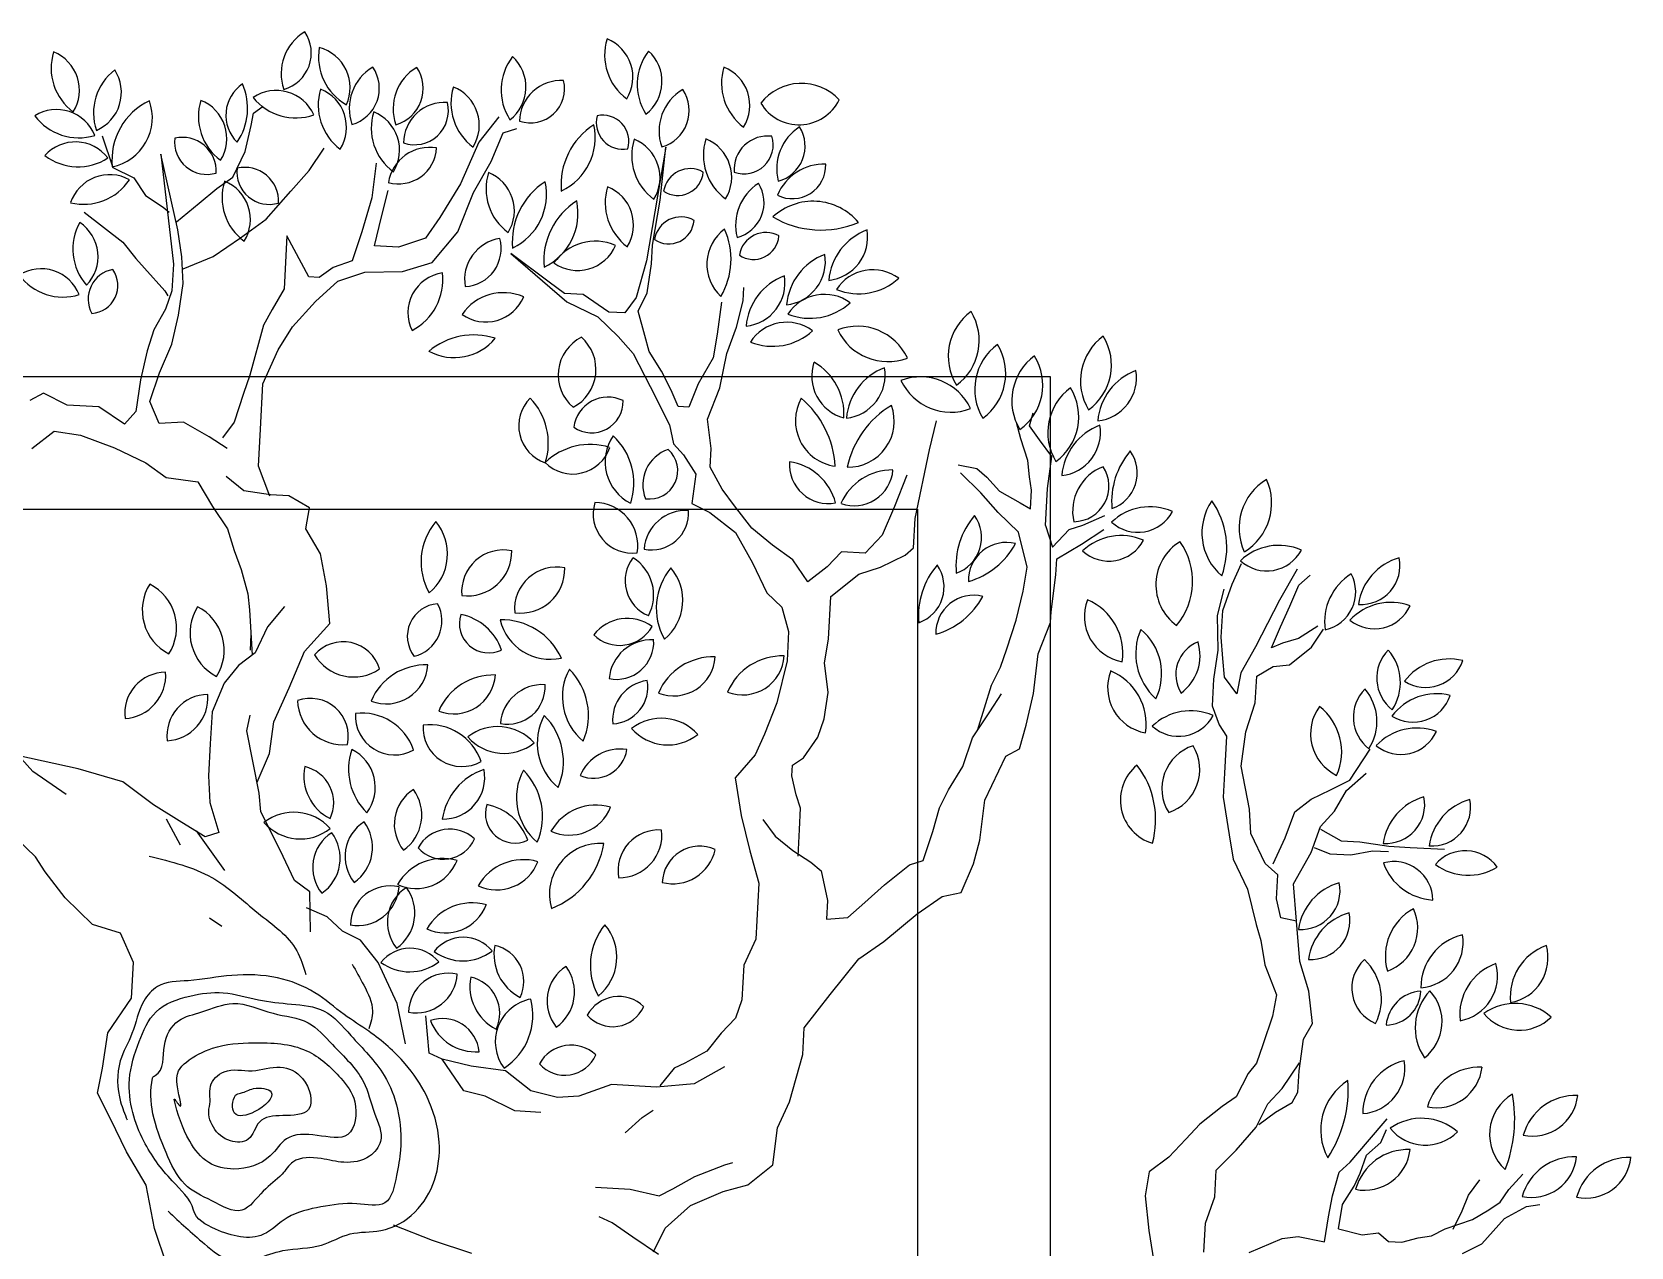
# Model space of a CAD drawing. Header units: millimetres. Extents: x 2919 to 27402, y 1359 to 40342.
# Drawn here: x 14295.8 to 14536.9, y 9926.1 to 10109.3 of the extents above; entities that cross this region are included whole.
import ezdxf

# ---------------------------------------------------------------- set-up
doc = ezdxf.new("R2010")
doc.units = ezdxf.units.MM
doc.layers.add('FF-FURN', color=51, linetype='Continuous')
doc.layers.add('FF-Plants', color=86, linetype='Continuous')

# ---------------------------------------------------------------- blocks, each defined once
blk = doc.blocks.new('YLD.Studio-0176')
at = {"layer": 'FF-Plants', "color": 36, "linetype": 'Continuous'}
for p, q in [((336505.8, -66506.2), (336542.3, -66464.4)), ((336630.3, -66495.5), (336665.4, -66460.5)), ((336638.1, -66561.7), (336652, -66473.8)), ((337101.7, -66468.2), (337128.9, -66499.4)), ((337168, -66516.2), (337183.6, -66481.1)), ((337183.6, -66481.1), (337171.9, -66461.7)), ((336599.2, -66546.1), (336630.3, -66495.5)), ((337128.9, -66499.4), (337125, -66538.3)), ((336448.3, -66553.2), (336484.8, -66521.9)), ((336484.8, -66521.9), (336505.8, -66506.2)), ((337168, -66562.9), (337168, -66516.2)), ((337451, -66525.8), (337410.4, -66584.5)), ((337125, -66538.3), (337109.5, -66588.9)), ((337563.9, -66546.1), (337518.8, -66564.2)), ((336411.7, -66595), (336448.3, -66553.2)), ((336622.5, -66627.9), (336638.1, -66561.7)), ((337144.6, -66601.8), (337168, -66562.9)), ((337518.8, -66564.2), (337505.2, -66595.7)), ((336401.3, -66636.8), (336411.7, -66595)), ((337109.5, -66588.9), (337090, -66635.7)), ((337410.4, -66584.5), (337387.8, -66604.8)), ((337505.2, -66595.7), (337480.4, -66613.8)), ((336129.5, -66636.8), (336166.1, -66615.9)), ((336166.1, -66615.9), (336202.7, -66621.1)), ((336202.7, -66621.1), (336254.9, -66626.3)), ((337164.1, -66617.4), (337144.6, -66601.8)), ((337210.8, -66621.3), (337164.1, -66617.4)), ((337253.7, -66629.1), (337210.8, -66621.3)), ((337374.3, -66618.3), (337342.6, -66649.9)), ((337387.8, -66604.8), (337374.3, -66618.3)), ((337480.4, -66613.8), (337464.6, -66640.9)), ((336082.5, -66662.9), (336129.5, -66636.8)), ((336254.9, -66626.3), (336307.2, -66657.7)), ((336359.4, -66657.7), (336401.3, -66636.8)), ((336591.4, -66674.6), (336622.5, -66627.9)), ((337090, -66635.7), (337070.5, -66666.8)), ((337148.5, -66652.4), (337179.7, -66636.9)), ((337179.7, -66636.9), (337222.5, -66648.5)), ((337284.9, -66636.9), (337253.7, -66629.1)), ((337316, -66652.4), (337284.9, -66636.9)), ((337541.9, -66633), (337382.2, -66660.2)), ((337432.9, -66664.1), (337541.9, -66633)), ((337464.6, -66640.9), (337457.8, -66649.9)), ((336035.4, -66694.2), (336082.5, -66662.9)), ((336307.2, -66657.7), (336359.4, -66657.7)), ((337070.5, -66666.8), (337066.6, -66713.5)), ((337152.4, -66687.5), (337148.5, -66652.4)), ((337222.5, -66648.5), (337265.4, -66664.1)), ((337265.4, -66664.1), (337308.2, -66671.9)), ((337343.3, -66660.2), (337316, -66652.4)), ((337342.6, -66649.9), (337335.8, -66654.4)), ((337382.2, -66660.2), (337343.3, -66660.2)), ((337393.9, -66671.9), (337432.9, -66664.1)), ((337444.2, -66661.2), (337473.6, -66692.8)), ((336568, -66717.4), (336591.4, -66674.6)), ((337132.9, -66726.4), (337152.4, -66687.5)), ((337308.2, -66671.9), (337355, -66675.8)), ((337355, -66675.8), (337393.9, -66671.9)), ((337376.5, -66674.7), (337396.8, -66717.6)), ((335920.5, -66730.8), (335972.7, -66709.9)), ((335972.7, -66709.9), (336035.4, -66694.2)), ((336534.4, -66717.1), (336571.6, -66694.8)), ((337066.6, -66713.5), (337031.5, -66736.9)), ((337473.6, -66692.8), (337496.2, -66717.6)), ((336548.5, -66752.5), (336568, -66717.4)), ((337031.5, -66736.9), (337000.4, -66760.2)), ((337117.4, -66753.7), (337132.9, -66726.4)), ((337396.8, -66717.6), (337426.2, -66756)), ((337496.2, -66717.6), (337514.2, -66740.2)), ((336501, -66783.9), (336556.8, -66739.4)), ((336556.3, -66771.9), (336548.5, -66752.5)), ((336599.2, -66756.3), (336556.3, -66771.9)), ((336638.1, -66752.5), (336599.2, -66756.3)), ((336684.9, -66752.5), (336638.1, -66752.5)), ((336731.6, -66752.5), (336684.9, -66752.5)), ((336774.5, -66768), (336731.6, -66752.5)), ((337000.4, -66760.2), (336969.2, -66771.9)), ((337057.1, -66781.3), (337076.6, -66754)), ((337156.3, -66761.4), (337132.9, -66745.9)), ((337199.2, -66773.1), (337156.3, -66761.4)), ((337426.2, -66756), (337455.5, -66792.1)), ((337514.2, -66740.2), (337552.7, -66756)), ((337552.7, -66756), (337591, -66762.8)), ((336419.2, -66783.9), (336430.4, -66765.4)), ((336801.7, -66787.5), (336774.5, -66768)), ((336941.9, -66783.6), (336906.9, -66795.3)), ((336969.2, -66771.9), (336941.9, -66783.6)), ((337053.2, -66820.2), (337057.1, -66781.3)), ((337226.4, -66780.9), (337199.2, -66773.1)), ((337300.4, -66796.5), (337226.4, -66780.9)), ((337591, -66762.8), (337609.1, -66765)), ((337609.1, -66765), (337620.4, -66778.6)), ((336616.9, -66828), (336706.6, -66804.6)), ((336706.6, -66804.6), (336729.9, -66808.5)), ((336821.2, -66810.9), (336801.7, -66787.5)), ((336883.5, -66799.2), (336817.6, -66806.5)), ((336848.5, -66803.1), (336825.1, -66803.1)), ((336906.9, -66795.3), (336883.5, -66799.2)), ((337051.1, -66819.8), (337094, -66800.4)), ((337094, -66800.4), (337148.5, -66800.4)), ((337148.5, -66800.4), (337214.7, -66800.4)), ((337214.7, -66800.4), (337265.4, -66819.8)), ((337323.8, -66808.2), (337300.4, -66796.5)), ((337355, -66823.7), (337323.8, -66808.2)), ((337455.5, -66792.1), (337498.5, -66826)), ((336535.2, -66863), (336589.7, -66831.9)), ((336589.7, -66831.9), (336616.9, -66828)), ((336632.5, -66824.1), (336675.4, -66839.7)), ((336860.2, -66826.4), (336821.2, -66810.9)), ((336891.3, -66849.8), (336860.2, -66826.4)), ((337053.2, -66847.4), (337053.2, -66820.2)), ((337265.4, -66819.8), (337300.4, -66839.3)), ((337432.9, -66823.7), (337355, -66823.7)), ((337374.5, -66858.8), (337432.9, -66823.7)), ((337498.5, -66826), (337530.1, -66850.8)), ((336675.4, -66839.7), (336722.1, -66843.6)), ((336722.1, -66843.6), (336772.8, -66863)), ((337037.6, -66878.6), (337053.2, -66847.4)), ((337300.4, -66839.3), (337339.4, -66870.4)), ((337530.1, -66850.8), (337563.9, -66871.1)), ((336492.3, -66886.4), (336535.2, -66863)), ((336772.8, -66863), (336827.3, -66882.5)), ((336971.4, -66898.1), (337006.5, -66874.7)), ((337006.5, -66874.7), (337037.6, -66878.6)), ((337339.4, -66870.4), (337370.5, -66901.6)), ((337374.5, -66874.3), (337374.5, -66858.8)), ((337390, -66893.8), (337374.5, -66874.3)), ((336476.7, -66909.7), (336492.3, -66886.4)), ((336827.3, -66882.5), (336870.1, -66917.5)), ((336924.7, -66909.7), (336971.4, -66898.1)), ((337370.5, -66901.6), (337386.1, -66940.5)), ((337401.7, -66921.1), (337390, -66893.8)), ((336418.3, -66913.6), (336476.7, -66909.7)), ((336441.7, -66937), (336453.4, -66905.9)), ((336870.1, -66917.5), (336924.7, -66909.7)), ((337444.6, -66932.7), (337401.7, -66921.1)), ((336422.2, -66960.4), (336441.7, -66937)), ((337386.1, -66940.5), (337390, -66995)), ((337495.2, -66944.4), (337444.6, -66932.7)), ((337545.8, -66948.3), (337495.2, -66944.4)), ((336410.5, -66987.6), (336422.2, -66960.4)), ((337425.1, -66952.2), (337467.9, -66960)), ((337425.1, -66987.2), (337425.1, -66952.2)), ((337467.9, -66960), (337506.9, -66967.8)), ((336379.3, -67014.9), (336410.5, -66987.6)), ((337390, -66995), (337405.6, -67037.9)), ((337440.7, -67026.2), (337425.1, -66987.2)), ((336320.9, -67046), (336379.3, -67014.9)), ((337405.6, -67037.9), (337452.4, -67072.9)), ((337471.8, -67045.6), (337440.7, -67026.2)), ((335997.4, -67057.9), (335977.9, -67116.3)), ((336262.5, -67061.6), (336320.9, -67046)), ((337522.5, -67072.9), (337471.8, -67045.6)), ((336250.8, -67096.6), (336305.3, -67088.8)), ((337452.4, -67072.9), (337510.8, -67092.4)), ((337584.8, -67096.3), (337522.5, -67072.9)), ((336243, -67116.1), (336250.8, -67096.6)), ((337510.8, -67092.4), (337557.5, -67115.7)), ((337623.7, -67123.5), (337584.8, -67096.3)), ((335977.9, -67116.3), (335962.3, -67174.7)), ((336198.7, -67150.2), (336243, -67116.1)), ((336235.2, -67158.9), (336243, -67116.1)), ((337557.5, -67115.7), (337600.4, -67131.3)), ((337600.4, -67131.3), (337608.1, -67150.8)), ((336192.3, -67181.9), (336198.7, -67150.2)), ((336231.3, -67209.5), (336235.2, -67158.9)), ((337425.1, -67151.7), (337358.9, -67237.3)), ((337386.1, -67210.1), (337425.1, -67151.7)), ((336173.3, -67226.3), (336192.3, -67181.9)), ((336173.3, -67264.3), (336173.3, -67226.3)), ((336204.1, -67248.4), (336231.3, -67209.5)), ((337370.6, -67233.4), (337386.1, -67210.1)), ((336196.3, -67287.4), (336204.1, -67248.4)), ((337358.9, -67237.3), (337339.4, -67284.1)), ((337370.6, -67260.7), (337370.6, -67233.4)), ((337347.2, -67299.6), (337370.6, -67260.7)), ((336200.2, -67318.5), (336196.3, -67287.4)), ((337339.4, -67284.1), (337312.1, -67315.2)), ((336219.6, -67365.3), (336200.2, -67318.5)), ((337312.1, -67315.2), (337288.7, -67338.6)), ((337347.2, -67323), (337347.2, -67299.6)), ((337288.7, -67338.6), (337242, -67365.8)), ((337316, -67354.1), (337351.1, -67342.5)), ((337370.6, -67338.6), (337347.2, -67323)), ((337351.1, -67342.5), (337378.3, -67354.1)), ((337425.1, -67350.3), (337370.6, -67338.6)), ((336017.9, -67377.6), (336025.7, -67358.2)), ((336068.5, -67350.4), (336068.5, -67401)), ((336219.6, -67431.4), (336219.6, -67365.3)), ((337242, -67365.8), (337187.5, -67397)), ((337265.4, -67381.4), (337292.7, -67361.9)), ((337292.7, -67361.9), (337316, -67354.1)), ((337378.3, -67354.1), (337421.2, -67358)), ((337421.2, -67358), (337448.5, -67358)), ((337592.6, -67369.7), (337425.1, -67350.3)), ((337448.5, -67358), (337514.7, -67365.8)), ((337514.7, -67365.8), (337592.6, -67369.7)), ((335998.4, -67408.8), (336017.9, -67377.6)), ((336150.3, -67389.3), (336173.7, -67412.7)), ((337238.1, -67397), (337265.4, -67381.4)), ((335975.1, -67447.7), (335998.4, -67408.8)), ((336068.5, -67401), (336060.7, -67443.8)), ((336173.7, -67412.7), (336185.4, -67428.2)), ((337160.2, -67404.7), (337144.6, -67420.3)), ((337187.5, -67397), (337160.2, -67404.7)), ((337214.8, -67408.6), (337238.1, -67397)), ((337214.8, -67424.2), (337214.8, -67408.6)), ((336227.4, -67485.9), (336219.6, -67431.4)), ((336248.7, -67455.4), (336221.5, -67435.9)), ((337074.5, -67435.9), (337062.8, -67463.1)), ((337117.4, -67439.8), (337074.5, -67435.9)), ((337144.6, -67420.3), (337117.4, -67439.8)), ((337249.8, -67435.9), (337214.8, -67424.2)), ((337288.7, -67455.4), (337249.8, -67435.9)), ((335978.9, -67439.9), (336014, -67455.5)), ((336014, -67455.5), (336049.1, -67490.5)), ((336060.7, -67443.8), (336072.4, -67463.3)), ((336256.5, -67470.9), (336248.7, -67455.4)), ((337062.8, -67463.1), (337035.6, -67502.1)), ((337097.7, -67479.2), (337128.9, -67459.8)), ((337128.9, -67459.8), (337156.1, -67459.8)), ((337156.1, -67459.8), (337199, -67452)), ((337199, -67452), (337245.7, -67467.5)), ((337323.8, -67459.3), (337288.7, -67455.4)), ((337370.6, -67463.1), (337323.8, -67459.3)), ((336072.4, -67463.3), (336091.9, -67494.4)), ((336254.7, -67528.8), (336227.4, -67485.9)), ((336276, -67502.1), (336256.5, -67470.9)), ((337074.3, -67498.7), (337097.7, -67479.2)), ((337245.7, -67467.5), (337296.4, -67475.3)), ((337296.4, -67475.3), (337335.3, -67487)), ((336049.1, -67490.5), (336072.4, -67537.2)), ((336091.9, -67494.4), (336111.4, -67537.2)), ((336303.3, -67521.5), (336276, -67502.1)), ((337035.6, -67502.1), (336992.7, -67529.3)), ((337043.2, -67525.9), (337074.3, -67498.7)), ((337335.3, -67487), (337374.3, -67494.8)), ((337374.3, -67494.8), (337393.8, -67494.8)), ((336326.6, -67541), (336303.3, -67521.5)), ((336622.7, -67533.2), (336572, -67548.8)), ((336677.2, -67521.5), (336622.7, -67533.2)), ((336712.3, -67548.8), (336677.2, -67521.5)), ((336992.7, -67529.3), (336949.9, -67552.7)), ((337019.8, -67557.1), (337043.2, -67525.9)), ((336072.4, -67537.2), (336084.1, -67572.3)), ((336111.4, -67537.2), (336115.3, -67548.9)), ((336353.9, -67548.8), (336326.6, -67541)), ((336404.5, -67548.8), (336353.9, -67548.8)), ((336443.5, -67564.4), (336404.5, -67548.8)), ((336572, -67548.8), (336525.3, -67564.4)), ((336743.4, -67560.5), (336712.3, -67548.8)), ((336949.9, -67552.7), (336930.4, -67576)), ((336084.1, -67572.3), (336115.3, -67607.3)), ((336470.8, -67564.4), (336443.5, -67564.4)), ((336525.3, -67564.4), (336470.8, -67564.4)), ((336618.6, -67564.9), (336595.2, -67584.3)), ((336790.2, -67576), (336743.4, -67560.5)), ((336852.5, -67587.7), (336790.2, -67576)), ((336930.4, -67576), (336895.3, -67587.7)), ((337000.3, -67588.2), (337019.8, -67557.1)), ((336595.2, -67584.3), (336575.7, -67611.6)), ((336895.3, -67587.7), (336852.5, -67587.7)), ((336969.2, -67611.6), (337000.3, -67588.2)), ((336115.3, -67607.3), (336169.8, -67611.2)), ((336169.8, -67611.2), (336208.8, -67626.8)), ((336208.8, -67626.8), (336278.9, -67642.3)), ((336575.7, -67611.6), (336560.2, -67638.8)), ((336568, -67619.4), (336606.9, -67619.4)), ((336606.9, -67619.4), (336638.1, -67619.4)), ((336638.1, -67619.4), (336657.6, -67611.6)), ((336657.6, -67611.6), (336684.8, -67603.8)), ((336684.8, -67603.8), (336700.4, -67603.8)), ((336700.4, -67603.8), (336712.1, -67619.4)), ((336712.1, -67619.4), (336743.3, -67638.8)), ((336992.6, -67638.8), (336969.2, -67611.6)), ((336278.9, -67642.3), (336317.8, -67642.3)), ((336317.8, -67642.3), (336368.5, -67677.4)), ((336560.2, -67638.8), (336548.5, -67654.4)), ((336743.3, -67638.8), (336770.5, -67646.6)), ((336770.5, -67646.6), (336809.5, -67650.5)), ((336809.5, -67650.5), (336852.3, -67642.7)), ((336852.3, -67642.7), (336887.4, -67646.6)), ((336887.4, -67646.6), (336949.7, -67646.6)), ((336949.7, -67646.6), (336984.7, -67685.6)), ((337015.9, -67658.3), (336992.6, -67638.8)), ((336505.6, -67666.1), (336478.4, -67666.1)), ((336478.4, -67666.1), (336482.3, -67697.2)), ((336548.5, -67654.4), (336505.6, -67666.1)), ((337015.9, -67693.3), (337015.9, -67658.3)), ((336368.5, -67677.4), (336423, -67716.3)), ((336984.7, -67685.6), (336996.4, -67716.7)), ((337043.2, -67716.7), (337015.9, -67693.3)), ((336423, -67716.3), (336450.3, -67751.4)), ((336482.3, -67697.2), (336505.6, -67720.6)), ((336996.4, -67716.7), (337015.9, -67751.7)), ((337086, -67732.3), (337043.2, -67716.7)), ((336505.6, -67720.6), (336532.9, -67747.8)), ((337132.8, -67747.8), (337086, -67732.3)), ((336450.3, -67751.4), (336493.1, -67798.1)), ((336532.9, -67747.8), (336564.1, -67782.9)), ((337015.9, -67751.7), (337027.6, -67763.4)), ((337027.6, -67763.4), (337070.5, -67763.4)), ((337070.5, -67763.4), (337171.7, -67779)), ((336564.1, -67782.9), (336571.9, -67802.4)), ((337171.7, -67779), (337214.6, -67786.8)), ((336493.1, -67798.1), (336520.4, -67833.1)), ((336571.9, -67802.4), (336614.7, -67814)), ((336520.4, -67833.1), (336528.2, -67860.4)), ((336614.7, -67814), (336649.8, -67821.8)), ((336649.8, -67821.8), (336677, -67833.5)), ((336677, -67833.5), (336712.1, -67853)), ((337113.3, -67856.9), (337140.6, -67825.7)), ((337152.3, -67821.8), (337148.4, -67849.1)), ((336528.2, -67860.4), (336571, -67875.9)), ((336712.1, -67853), (336754.9, -67864.6)), ((337086, -67884.1), (337113.3, -67856.9)), ((337148.4, -67849.1), (337136.7, -67864.6)), ((336571, -67875.9), (336606.1, -67883.7)), ((336606.1, -67883.7), (336664.5, -67887.6)), ((336754.9, -67864.6), (336793.9, -67888)), ((336765.6, -67871.1), (336832.9, -67888)), ((337136.7, -67864.6), (337117.2, -67884.1)), ((336664.5, -67887.6), (336730.7, -67914.9)), ((336793.9, -67888), (336821.2, -67903.6)), ((336832.9, -67888), (336860.1, -67899.7)), ((336860.1, -67899.7), (336887.4, -67907.5)), ((337058.8, -67915.3), (337086, -67884.1)), ((337117.2, -67884.1), (337101.6, -67915.3)), ((337195.1, -67911.4), (337218.5, -67903.6)), ((336730.7, -67914.9), (336742.4, -67934.3)), ((336887.4, -67907.5), (336930.2, -67919.1)), ((336930.2, -67919.1), (336973.1, -67926.9)), ((336973.1, -67926.9), (337008.1, -67930.8)), ((337008.1, -67930.8), (337058.8, -67915.3)), ((337101.6, -67915.3), (337093.8, -67930.8)), ((337121.1, -67930.8), (337140.6, -67926.9)), ((337140.6, -67926.9), (337163.9, -67923)), ((337163.9, -67923), (337195.1, -67911.4)), ((337195.1, -67938.6), (337214.6, -67923)), ((337214.6, -67923), (337234, -67926.9)), ((336742.4, -67934.3), (336777.5, -67942.1)), ((336777.5, -67942.1), (336824.2, -67949.9)), ((336824.2, -67949.9), (336882.6, -67953.8)), ((336882.6, -67953.8), (336929.4, -67969.4)), ((337093.8, -67930.8), (337121.1, -67930.8)), ((337171.7, -67958.1), (337195.1, -67938.6)), ((336929.4, -67969.4), (336945, -67969.4)), ((336945, -67969.4), (336999.5, -67973.3)), ((336999.5, -67973.3), (337022.9, -67973.3)), ((337022.9, -67973.3), (337046.2, -68008.3)), ((337070.5, -67954.2), (337039.3, -67965.9)), ((337039.3, -67965.9), (337066.5, -67989.2)), ((337070.5, -67954.2), (337125, -67954.2)), ((337125, -67954.2), (337171.7, -67958.1)), ((337066.5, -67989.2), (337074.3, -68008.7)), ((337046.2, -68008.3), (337069.6, -68039.5)), ((337074.3, -68008.7), (337089.9, -68039.8)), ((336049.3, -68161.3), (335994.8, -68173)), ((336099.9, -68153.5), (336049.3, -68161.3)), ((336135, -68157.4), (336099.9, -68153.5)), ((336158.4, -68184.7), (336135, -68157.4)), ((336185.6, -68208), (336158.4, -68184.7)), ((336209, -68227.5), (336185.6, -68208)), ((336236.3, -68258.6), (336209, -68227.5)), ((336793.3, -68223.6), (336777.7, -68235.3)), ((336820.6, -68211.9), (336793.3, -68223.6)), ((336859.5, -68211.9), (336820.6, -68211.9)), ((336840, -68247), (336863.4, -68227.5)), ((336902.4, -68215.8), (336859.5, -68211.9)), ((336863.4, -68227.5), (336890.7, -68223.6)), ((336890.7, -68223.6), (336921.8, -68219.7)), ((336953, -68211.9), (336902.4, -68215.8)), ((336921.8, -68219.7), (336960.8, -68219.7)), ((336991.9, -68219.7), (336953, -68211.9)), ((336960.8, -68219.7), (336999.7, -68231.4)), ((336999.7, -68231.4), (337030.9, -68243.1)), ((336022.1, -68243.4), (336064.9, -68243.4)), ((336064.9, -68243.4), (336103.9, -68255.1)), ((336103.9, -68255.1), (336142.9, -68255.1)), ((336142.9, -68255.1), (336174, -68282.4)), ((336598.5, -68254.8), (336555.7, -68278.1)), ((336633.6, -68247), (336598.5, -68254.8)), ((336688.1, -68235.3), (336633.6, -68247)), ((336723.2, -68235.3), (336688.1, -68235.3)), ((336777.7, -68235.3), (336723.2, -68235.3)), ((336871.2, -68250.9), (336840, -68247)), ((336910.1, -68270.3), (336871.2, -68250.9)), ((336251.9, -68278.1), (336236.3, -68258.6)), ((336286.9, -68293.7), (336251.9, -68278.1)), ((336555.7, -68278.1), (336505.1, -68293.7)), ((336594.7, -68301.8), (336637.5, -68278.5)), ((336637.5, -68278.5), (336672.6, -68274.6)), ((336672.6, -68274.6), (336734.9, -68259)), ((336734.9, -68259), (336785.6, -68262.9)), ((336785.6, -68262.9), (336828.4, -68274.6)), ((336828.4, -68274.6), (336867.4, -68274.6)), ((336867.4, -68274.6), (336883, -68297.9)), ((336945.2, -68285.9), (336910.1, -68270.3)), ((336174, -68282.4), (336209.1, -68309.6)), ((336302.5, -68305.4), (336286.9, -68293.7)), ((336481.7, -68301.5), (336446.6, -68309.3)), ((336505.1, -68293.7), (336481.7, -68301.5)), ((336579.1, -68321.3), (336594.7, -68301.8)), ((336883, -68297.9), (336886.8, -68321.3)), ((336910.1, -68293.7), (336941.3, -68305.4)), ((336917.9, -68309.3), (336910.1, -68293.7)), ((336980.3, -68301.5), (336945.2, -68285.9)), ((337027, -68324.8), (336980.3, -68301.5)), ((336025.3, -68309.8), (336048.7, -68356.5)), ((336209.1, -68309.6), (336244.1, -68325.2)), ((336213, -68313.5), (336232.5, -68336.9)), ((336244.1, -68325.2), (336267.5, -68344.7)), ((336329.8, -68313.2), (336302.5, -68305.4)), ((336372.6, -68324.8), (336329.8, -68313.2)), ((336403.8, -68328.7), (336372.6, -68324.8)), ((336446.6, -68309.3), (336403.8, -68328.7)), ((336516.8, -68329.1), (336544.1, -68321.3)), ((336544.1, -68321.3), (336579.1, -68321.3)), ((336594.7, -68313.5), (336633.7, -68329.1)), ((336886.8, -68321.3), (336914.1, -68352.4)), ((336925.7, -68332.6), (336917.9, -68309.3)), ((336941.3, -68305.4), (336972.5, -68317)), ((336972.5, -68317), (337003.6, -68328.7)), ((336232.5, -68336.9), (336248, -68360.2)), ((336267.5, -68344.7), (336306.5, -68368)), ((336512.9, -68352.4), (336516.8, -68329.1)), ((336512.9, -68352.4), (336567.4, -68344.7)), ((336567.4, -68344.7), (336614.2, -68368)), ((336633.7, -68329.1), (336672.6, -68340.8)), ((336672.6, -68340.8), (336692.1, -68364.1)), ((336945.2, -68359.9), (336925.7, -68332.6)), ((337003.6, -68328.7), (337019.2, -68344.3)), ((336048.7, -68356.5), (336052.6, -68379.9)), ((336248, -68360.2), (336263.6, -68368)), ((336263.6, -68368), (336294.8, -68368)), ((336294.8, -68368), (336341.5, -68371.9)), ((336341.5, -68371.9), (336364.9, -68383.6)), ((336411.6, -68375.8), (336454.5, -68360.2)), ((336454.5, -68360.2), (336512.9, -68352.4)), ((336614.2, -68368), (336653.1, -68379.7)), ((336622, -68371.9), (336614.2, -68395.3)), ((336692.1, -68364.1), (336707.7, -68391.4)), ((336914.1, -68352.4), (336941.4, -68368)), ((336052.6, -68379.9), (336047, -68418.6)), ((336364.9, -68383.6), (336411.6, -68375.8)), ((336614.2, -68395.3), (336614.2, -68426.4)), ((336649.2, -68379.7), (336633.7, -68410.8)), ((336653.1, -68379.7), (336676.5, -68399.1)), ((336707.7, -68391.4), (336723.3, -68418.6)), ((336047, -68418.6), (336083.7, -68422.7)), ((336633.7, -68410.8), (336633.7, -68438.1)), ((336676.5, -68399.1), (336707.7, -68414.7)), ((336707.7, -68414.7), (336734.9, -68442)), ((336723.3, -68418.6), (336770, -68445.9)), ((336067.4, -68438.2), (336060.4, -68473.3)), ((336067.4, -68438.2), (336103.2, -68442.2)), ((336083.7, -68422.7), (336114.9, -68426.6)), ((336103.2, -68442.2), (336130.5, -68457.7)), ((336114.9, -68426.6), (336150, -68434.4)), ((336150, -68434.4), (336165.5, -68449.9)), ((336614.2, -68426.4), (336622, -68457.5)), ((336633.7, -68438.1), (336629.8, -68480.9)), ((336130.5, -68457.7), (336150, -68465.5)), ((336150, -68465.5), (336177.2, -68473.3)), ((336165.5, -68449.9), (336196.7, -68473.3)), ((336622, -68457.5), (336622, -68480.9)), ((336060.4, -68473.3), (336064.3, -68496.7)), ((336177.2, -68473.3), (336196.7, -68492.8)), ((336196.7, -68473.3), (336231.7, -68500.5)), ((336629.8, -68480.9), (336629.8, -68512.1)), ((336064.3, -68496.7), (336052.6, -68512.2)), ((336052.6, -68512.2), (336052.6, -68531.7)), ((336196.7, -68492.8), (336216.2, -68500.5)), ((336629.8, -68512.1), (336629.8, -68562.7)), ((336052.6, -68531.7), (336060.4, -68555.1)), ((336060.4, -68555.1), (336064.3, -68574.5)), ((336064.3, -68574.5), (336075.9, -68594)), ((336075.9, -68594), (336083.7, -68613.5)), ((336075.9, -68605.7), (336103.2, -68617.3)), ((336040.9, -68621.2), (336056.5, -68648.5)), ((336083.7, -68613.5), (336091.5, -68632.9)), ((336103.2, -68617.3), (336126.6, -68625.1)), ((336126.6, -68625.1), (336150, -68640.7)), ((336056.5, -68648.5), (336075.9, -68664.1)), ((336091.5, -68632.9), (336107.1, -68656.3)), ((336075.9, -68664.1), (336095.4, -68679.6)), ((336107.1, -68656.3), (336118.8, -68671.9)), ((336118.8, -68671.9), (336138.3, -68683.5)), ((336095.4, -68679.6), (336114.9, -68710.8)), ((336138.3, -68683.5), (336161.6, -68703)), ((336114.9, -68710.8), (336118.8, -68730.2))]:
    blk.add_line(p, q, dxfattribs=at)
at = {"layer": 'FF-Plants'}
blk.add_line((336243, -67116.1), (336243, -67116.1), dxfattribs=at)
at = {"layer": 'FF-Plants', "color": 76}
for centre, major_axis, start_param, end_param in [((337405.1, -66497.5), (0, 79.8), 0.691488, 1.926432), ((337304.8, -66470.6), (0, 60.3), 3.578847, 5.322259), ((337638.9, -66507.4), (0, 79.8), 0.691488, 1.926432), ((337538.5, -66480.5), (0, 60.3), 3.578847, 5.322259), ((337596.5, -66508.9), (0, 79.8), 0.9709, 2.205844), ((337492.7, -66510.7), (0, 60.3), 3.858259, 5.601672), ((337400.4, -66592), (0, 79.8), -0.458148, 0.776796), ((337383.9, -66489.4), (0, 60.3), 2.42921, 4.172623), ((337542.2, -66520.3), (0, 79.8), 1.380772, 2.615716), ((337447.7, -66563.3), (0, 60.3), 4.26813, 6.011542), ((337327, -66582.2), (0, 43.8), -1.340741, 0.554939), ((337344.4, -66540.1), (0, 40.8), 1.690208, 3.807175), ((337534.9, -66657.3), (0, 95.3), -1.079027, 0.160648), ((337590.5, -66544.7), (0, 73.2), 1.825225, 3.53958), ((336726, -66684.9), (0, 59.9), -1.512647, 0.181818), ((336777.7, -66619), (0, 63), 1.682404, 3.269953), ((336878.4, -66714.2), (0, 71.8), -0.505467, 1.147268), ((336848.2, -66623.4), (0, 70.7), 2.619268, 4.305718), ((337563.2, -66699.3), (0, 47.2), -0.064481, 1.918835), ((337518.7, -66665.9), (0, 49.5), 3.143847, 4.993692), ((336696.9, -66748.4), (0, 59.9), -1.512647, 0.181818), ((337604.4, -66764.6), (0, 79.8), -0.245776, 0.989168), ((337566.6, -66667.8), (0, 60.3), 2.641583, 4.384995), ((336849.3, -66785.7), (0, 71.8), -0.505467, 1.147269), ((336819.1, -66694.8), (0, 70.7), 2.619268, 4.305718), ((337488.1, -66805.6), (0, 79.8), -0.245776, 0.989169), ((337450.4, -66708.8), (0, 60.3), 2.641583, 4.384995), ((337524.4, -66792.7), (0, 47.2), -0.064482, 1.918834), ((337479.9, -66759.3), (0, 49.5), 3.143846, 4.993691), ((337685.3, -66822.8), (0, 79.8), 0.729179, 1.964124), ((337601.3, -67017.8), (0, 79.8), -0.245776, 0.989168), ((337563.6, -66921), (0, 60.3), 2.641583, 4.384995), ((337573, -66979.5), (0, 55.5), 1.350891, 3.14312), ((337512.4, -67028.2), (0, 61.1), 4.599348, 6.177847), ((337630.7, -67038.5), (0, 70.1), -0.984859, 0.39573), ((337625.6, -66999.7), (0, 49.7), 1.296255, 3.441413), ((337580.1, -67046.4), (0, 60.2), 4.697656, 6.323199), ((337655.8, -66955.7), (0, 55.2), 1.903995, 3.790061), ((337333.4, -67065.3), (0, 58.9), -1.372019, 0.512043), ((337376.9, -66970.5), (0, 84.4), 2.11224, 3.31097), ((337346.2, -67073.2), (0, 78), 1.131082, 2.508051), ((337200.5, -67110.1), (0, 102.7), 4.457587, 5.464729), ((337644, -67132.2), (0, 79.8), -0.245775, 0.989169), ((337606.3, -67035.4), (0, 60.3), 2.641583, 4.384996), ((337383.2, -67117.5), (0, 60.3), 1.014523, 2.791307), ((337293.6, -67148.4), (0, 73.6), 4.355089, 5.733925), ((337386.4, -67147.5), (0, 61.1), -1.356678, 0.221821), ((337428.2, -67082), (0, 55.5), 1.678049, 3.470278), ((337521.9, -67190.2), (0, 79.8), -0.245776, 0.989169), ((336765, -67178.3), (0, 70.6), 0.774869, 2.295147), ((336662.1, -67174.6), (0, 71.1), 3.922969, 5.430232), ((337484.2, -67093.4), (0, 60.3), 2.641583, 4.384995), ((337667.2, -67204.3), (0, 79.8), -0.604999, 0.629945), ((337447.8, -67256.9), (0, 104), -0.94959, 0.143015), ((337509.5, -67112.2), (0, 87.2), 2.070748, 3.405863), ((337666.8, -67167.5), (0, 49.7), 1.296254, 3.441413), ((337621.3, -67214.2), (0, 60.2), 4.697655, 6.323197), ((337665.9, -67100.5), (0, 60.3), 2.282359, 4.025772), ((337422.4, -67304.4), (0, 104), -0.94959, 0.143015), ((337465.7, -67247.5), (0, 60.3), 1.014522, 2.791306), ((337376.1, -67278.4), (0, 73.6), 4.355089, 5.733925), ((336714.7, -67311.7), (0, 49.5), 1.225244, 3.043294), ((336647, -67354.5), (0, 63.2), 4.609937, 5.941786), ((337582.1, -67400.2), (0, 79.8), -0.245776, 0.989168), ((337544.4, -67303.4), (0, 60.3), 2.641583, 4.384995), ((337686.2, -67402.5), (0, 79.8), -0.604999, 0.629945), ((336755, -67396), (0, 58.3), -1.384898, 0.149934), ((336800, -67332.7), (0, 54), 1.67695, 3.371269), ((336866, -67337.2), (0, 54.5), 1.426095, 3.256252), ((336810.2, -67391.4), (0, 62), 4.711865, 6.253665), ((336959.1, -67399.8), (0, 55), -0.606185, 1.235296), ((337684.9, -67298.6), (0, 60.3), 2.282361, 4.025773), ((336790.5, -67416.6), (0, 70.6), 0.774869, 2.295146), ((336687.5, -67412.9), (0, 71.1), 3.922969, 5.430232), ((336934.2, -67323.5), (0, 64.3), 2.705606, 4.206693), ((337118.8, -67371.7), (0, 41.3), 1.485625, 4.04606), ((337100.9, -67417.1), (0, 54.2), -1.195129, 0.443633), ((337488.7, -67379.5), (0, 37.2), 1.031788, 3.117863), ((337452.6, -67399.5), (0, 39.3), 4.257765, 6.175069), ((337619.6, -67428.4), (0, 70.1), -0.98486, 0.395729), ((337644.7, -67345.7), (0, 55.2), 1.903995, 3.79006), ((336923.7, -67484.7), (0, 92.2), -0.640746, 0.566695), ((337057.8, -67377.9), (0, 54.5), 1.426095, 3.256252), ((337002, -67432), (0, 62), 4.711865, 6.253665), ((337560.1, -67389), (0, 37.2), 1.031787, 3.117863), ((337523.9, -67409), (0, 39.3), 4.257765, 6.175069), ((336852.8, -67421.6), (0, 60.9), 1.254307, 3.13219), ((336765.4, -67484.3), (0, 86.9), -1.549477, -0.347211), ((336928.4, -67357.3), (0, 73.5), 2.311988, 3.897148), ((336581.1, -67435.4), (0, 63.5), 1.380993, 2.979256), ((336520, -67478.1), (0, 54.7), 4.338218, 6.305217), ((337428.3, -67502.6), (0, 63.8), -0.879688, 0.879688), ((337588.5, -67504.8), (0, 79.8), -0.245776, 0.989168), ((337550.7, -67408), (0, 60.3), 2.641583, 4.384995), ((337694.8, -67525.4), (0, 79.8), -0.245776, 0.989169), ((337428.3, -67368), (0, 106), 2.65907, 3.624115), ((337657, -67428.6), (0, 60.3), 2.641583, 4.384995), ((337472.8, -67504.7), (0, 37.2), 1.031786, 3.117861), ((337436.7, -67524.7), (0, 39.3), 4.257767, 6.17507), ((337488.1, -67550.4), (0, 72.8), -0.946648, 0.303695), ((337516.7, -67464.6), (0, 52.9), 1.883628, 3.756605), ((337602.4, -67483.6), (0, 42.7), 1.281636, 3.49019), ((337568, -67520.1), (0, 49.1), 4.638762, 6.416251), ((336859.8, -67522.3), (0, 60.9), 1.254306, 3.132189), ((336772.3, -67585), (0, 86.9), -1.549478, -0.347213), ((337400.4, -67490.9), (0, 63.6), 1.733195, 3.361019), ((337334.8, -67587.9), (0, 86.8), -1.156006, -0.032964), ((337573.8, -67605.9), (0, 72.8), -0.946648, 0.303695), ((337602.3, -67520.1), (0, 52.9), 1.883628, 3.756605), ((337142.2, -67632.5), (0, 57.1), -0.017878, 1.807316), ((337141.2, -67670), (0, 57.1), 1.284889, 3.110084), ((337309.3, -67802.8), (0, 81), 0.495668, 1.985936), ((337196.9, -67764.3), (0, 80.8), 3.635326, 5.129462), ((336935, -67890), (0, 114.2), -0.65075, 0.144844), ((336969.8, -67755.5), (0, 55.6), 1.967541, 3.809739), ((337314.2, -67879.5), (0, 81), -0.88678, 0.603487), ((336907.5, -67858.1), (0, 55.6), 4.523341, 6.36554), ((337010.8, -67765.2), (0, 114.2), 1.905051, 2.700644), ((337330.9, -67761.9), (0, 80.8), 2.252879, 3.747015), ((337010.3, -67940.7), (0, 114.2), -0.65075, 0.144844), ((337045, -67806.2), (0, 55.6), 1.967541, 3.809739), ((337268.2, -67920.8), (0, 81), -0.88678, 0.603488), ((336987.2, -67901.5), (0, 55.6), 4.523341, 6.36554), ((337090.5, -67808.6), (0, 114.2), 1.905051, 2.700644), ((337285, -67803.2), (0, 80.8), 2.252879, 3.747015), ((337254.5, -67975.8), (0, 81), -0.88678, 0.603488), ((337271.2, -67858.2), (0, 80.8), 2.252879, 3.747014), ((337210.8, -68030.9), (0, 81), -0.88678, 0.603487), ((337142, -68060.6), (0, 86.8), -1.156006, -0.032964), ((337207.6, -67963.5), (0, 63.6), 1.733196, 3.36102), ((337227.6, -67913.3), (0, 80.8), 2.252879, 3.747015), ((337097.4, -68062.4), (0, 69.9), -1.145409, 0.276209), ((337130.2, -67991.8), (0, 51.9), 1.635642, 3.778344), ((337288.9, -68074.5), (0, 81), -0.88678, 0.603487), ((336944.7, -68085.5), (0, 67.5), -0.310329, 1.444777), ((336885.9, -67993.2), (0, 84.2), 3.044262, 4.37337), ((337080.7, -68046.5), (0, 57.1), 0.885983, 2.711177), ((336980.2, -68069.8), (0, 81.9), 4.355747, 5.524599), ((337290.3, -68011.7), (0, 63.6), 1.733196, 3.361019), ((337224.7, -68108.8), (0, 86.8), -1.156006, -0.032965), ((337305.6, -67956.9), (0, 80.8), 2.252879, 3.747015), ((337117, -68162.8), (0, 114.2), -0.65075, 0.144844), ((336842.8, -68125.2), (0, 67.5), -0.310329, 1.444777), ((336784, -68032.9), (0, 84.2), 3.044262, 4.373371), ((337125, -68086.4), (0, 57.1), 0.885984, 2.711178), ((337024.5, -68109.7), (0, 81.9), 4.355747, 5.524599), ((337151.8, -68028.3), (0, 55.6), 1.967541, 3.809739), ((336679.3, -68151.2), (0, 65.9), -0.83135, 1.333924), ((336895.5, -68184.5), (0, 88.5), -0.35822, 0.896099), ((336643, -68009.7), (0, 129), 2.924945, 3.860815), ((336858.8, -68051.5), (0, 84.2), 2.745977, 4.075086), ((336830.4, -68162.1), (0, 57.1), 0.885983, 2.711177), ((336729.9, -68185.4), (0, 81.9), 4.355747, 5.524599), ((336997, -68193.7), (0, 73.8), -0.965599, 0.993496), ((336699.2, -68211), (0, 66), -1.202631, 0.611003), ((336723.1, -68132.4), (0, 66.5), 1.949483, 3.742075), ((336866.2, -68207.3), (0, 51.1), -1.144733, 0.612314), ((336995.4, -68074), (0, 99.6), 2.492744, 3.818339), ((336889.3, -68122.4), (0, 67.9), 2.257246, 3.49352), ((337077.1, -68266), (0, 83.1), -0.541288, 0.917368), ((337045.9, -68101.9), (0, 118.8), 2.844902, 3.814363), ((337086.8, -68319.9), (0, 83.1), -0.97209, 0.486566), ((337079, -68277.7), (0, 57.1), 0.885983, 2.711177), ((336978.5, -68301), (0, 81.9), 4.355747, 5.524599), ((337116.8, -68198.9), (0, 83.7), 2.175691, 3.621969), ((336515.3, -68373.2), (0, 57.1), 1.565979, 3.391173), ((336451.8, -68454.5), (0, 81.9), -1.247441, -0.078589), ((336558.3, -68356.3), (0, 57.1), 1.565979, 3.391173), ((336494.8, -68437.6), (0, 81.9), -1.247443, -0.07859), ((336791.4, -68425.1), (0, 67.5), -0.579402, 1.175705), ((336759.2, -68320.5), (0, 84.2), 2.77519, 4.104298), ((336957.1, -68451), (0, 81.9), -0.965575, 0.203277), ((336995.5, -68355.2), (0, 57.1), 1.847848, 3.673042), ((336214.8, -68489.6), (0, 85.5), -0.953221, 0.551651), ((336261.6, -68259.8), (0, 181.7), 2.613177, 3.268438), ((336818.7, -68477.4), (0, 58.6), -0.720867, 0.964916), ((337003.1, -68439.6), (0, 57.1), 0.943419, 2.768613), ((336904.1, -68468.7), (0, 81.9), 4.413181, 5.582034), ((337037.5, -68417.8), (0, 57.1), 1.56598, 3.391174), ((336974, -68499.1), (0, 81.9), -1.247443, -0.07859), ((336422.9, -68494.1), (0, 55.9), -0.781069, 1.239132), ((336806.9, -68381), (0, 72.8), 2.618044, 3.90919), ((336192.1, -68469.8), (0, 66.6), 1.422252, 3.08733), ((336109.4, -68537.3), (0, 79.1), -1.558342, -0.215264), ((336242.1, -68543.2), (0, 79.1), -1.28323, 0.059848), ((336303.4, -68455.8), (0, 66.6), 1.697363, 3.36244), ((336401.9, -68404), (0, 78.6), 2.724607, 4.01664), ((336821.8, -68488), (0, 57.1), 0.943418, 2.768612), ((336722.8, -68517), (0, 81.9), 4.413183, 5.582035), ((336877.4, -68508.4), (0, 58.6), -0.720867, 0.964916), ((336865.6, -68412), (0, 72.8), 2.618044, 3.90919), ((336690.5, -68473), (0, 57.1), 1.565979, 3.391173), ((336626.9, -68554.3), (0, 81.9), -1.247441, -0.078589), ((336869.8, -68503.3), (0, 57.1), 1.054054, 2.879248), ((336774.5, -68543.1), (0, 81.9), 4.523818, 5.69267), ((336921.5, -68518.8), (0, 57.1), 1.054054, 2.879248), ((336826.3, -68558.6), (0, 81.9), 4.523818, 5.69267), ((336262.9, -68554.8), (0, 66.6), 0.738846, 2.403923), ((336156.2, -68554.9), (0, 79.1), 4.041438, 5.384517), ((336318.3, -68568.2), (0, 66.6), 1.422253, 3.087331), ((336235.6, -68635.6), (0, 79.1), -1.55834, -0.215262), ((336690.5, -68540.3), (0, 57.1), 1.565979, 3.391173), ((336626.9, -68621.6), (0, 81.9), -1.247442, -0.078589), ((336220.8, -68719.7), (0, 68.7), -0.980096, 0.8969), ((336230.8, -68477.9), (0, 208.9), 2.831668, 3.368323), ((336284.5, -68710.2), (0, 66.6), 1.422252, 3.08733), ((336201.8, -68777.6), (0, 79.1), -1.558341, -0.215263), ((336194.9, -68713.5), (0, 66.6), 1.422252, 3.08733), ((336112.2, -68781), (0, 79.1), -1.55834, -0.215262), ((336198.3, -68792.9), (0, 66.6), 1.422252, 3.08733), ((336115.6, -68860.4), (0, 79.1), -1.55834, -0.215262)]:
    blk.add_ellipse(centre, major_axis=major_axis, ratio=1, start_param=start_param, end_param=end_param, dxfattribs=at)
at = {"layer": 'FF-Plants', "color": 98}
for centre, major_axis, start_param, end_param in [((337663.1, -66545.7), (0, 79.8), -0.245776, 0.989169), ((337625.4, -66448.9), (0, 60.3), 2.641583, 4.384996), ((337600.9, -66611.2), (0, 79.8), -0.857706, 0.377239), ((337625.6, -66510.3), (0, 60.3), 2.029653, 3.773065), ((337607, -66780.2), (0, 55.4), -0.91711, 0.845866), ((337610.9, -66669.3), (0, 86.9), 2.591627, 3.620314), ((337584, -66799.7), (0, 60.3), 3.616538, 5.359951), ((337673.4, -66872.2), (0, 70.1), -0.984859, 0.39573), ((337698.5, -66789.5), (0, 55.2), 1.903995, 3.790061), ((336520.8, -66883.9), (0, 71.1), 3.922969, 5.430232), ((337630.3, -66938.5), (0, 79.8), -0.245776, 0.989168), ((337700.6, -66935.1), (0, 79.8), -0.119956, 1.114988), ((336760.6, -66942.7), (0, 66.6), 0.085203, 1.720978), ((336704, -66898.1), (0, 55.4), 2.974616, 5.114748), ((337592.6, -66841.7), (0, 60.3), 2.641583, 4.384995), ((337651.1, -66843.8), (0, 60.3), 2.767403, 4.510816), ((336649.7, -66961.9), (0, 70.4), -0.136229, 1.153894), ((336605.9, -66883.4), (0, 54), 2.749855, 4.550995), ((336860.5, -66952.7), (0, 66.6), 0.592936, 2.228711), ((336789.3, -66941.2), (0, 55.4), 3.48235, 5.622482), ((337627.6, -66974.4), (0, 70.1), -0.98486, 0.39573), ((336516, -66971.6), (0, 59.9), -0.954264, 0.740201), ((337652.7, -66891.6), (0, 55.2), 1.903995, 3.790061), ((336534.5, -67017.9), (0, 59.9), -0.954264, 0.740201), ((336663.5, -67044.4), (0, 88.2), -0.27922, 0.855428), ((336631.1, -66935), (0, 61.9), 2.556925, 4.302468), ((336740.4, -67019), (0, 57), -0.01158, 2.142764), ((336661.7, -66975.5), (0, 80.4), 3.532837, 4.881535), ((336543.5, -66934.6), (0, 63), 2.240787, 3.828336), ((336818.1, -67002.8), (0, 60.9), 1.254307, 3.13219), ((336730.7, -67065.5), (0, 86.9), -1.549477, -0.347212), ((336450.9, -67001.7), (0, 63), 2.240787, 3.828336), ((336554.5, -67060.7), (0, 64.5), 1.194315, 2.825356), ((336460.3, -67104.9), (0, 76), 4.484932, 5.817926), ((336860.2, -67079.3), (0, 47.9), -1.440253, 0.710101), ((336972.3, -67137.6), (0, 92.2), -0.640745, 0.566695), ((336369, -67070.9), (0, 60.6), 1.447644, 3.132038), ((336310.9, -67121.8), (0, 58.4), 4.547021, 6.315847), ((336584.4, -67099.4), (0, 49.4), 0.774975, 2.785896), ((336594.4, -67004), (0, 63), 2.240787, 3.828336), ((336526.9, -67111.7), (0, 52.8), 4.011732, 5.832325), ((336880.1, -67027.4), (0, 53.4), 1.866785, 3.686247), ((336977, -67010.2), (0, 73.5), 2.311988, 3.897148), ((336492, -67107), (0, 64.5), 1.194317, 2.825357), ((336397.8, -67151.2), (0, 76), 4.484932, 5.817926), ((336808.9, -67102.2), (0, 60.9), 1.254307, 3.13219), ((336721.4, -67165), (0, 86.9), -1.549478, -0.347213), ((336458.5, -67134.7), (0, 70.4), 0.988514, 2.278637), ((336368.9, -67140.3), (0, 54), 3.874599, 5.675739), ((336654.5, -67094.9), (0, 61), 1.608531, 3.386856), ((336585.2, -67187.2), (0, 90.4), -1.195368, -0.09243), ((336883, -67149.4), (0, 43.1), -0.254704, 2.073575), ((336815.5, -67096.9), (0, 79.1), 3.526687, 4.575367), ((336986, -67112.8), (0, 64.5), 1.491937, 3.220973), ((336930.3, -67168.5), (0, 61.4), 4.5701, 6.425996), ((336355.7, -67221), (0, 70.4), -0.136228, 1.153894), ((336311.9, -67142.6), (0, 54), 2.749856, 4.550995), ((336559.1, -67178.7), (0, 64.5), 1.194317, 2.825357), ((336465, -67222.9), (0, 76), 4.484932, 5.817926), ((336607.5, -67202.7), (0, 43.1), -0.254704, 2.073575), ((336403.8, -67253.7), (0, 70.4), -0.136229, 1.153894), ((336540, -67150.2), (0, 79.1), 3.526687, 4.575367), ((336791.9, -67182.2), (0, 54.5), 1.426093, 3.25625), ((336736.1, -67236.3), (0, 62), 4.711865, 6.253665), ((336910.3, -67237.5), (0, 74.9), 0.285463, 1.850184), ((336793.2, -67173), (0, 96.3), 3.629018, 4.789813), ((337177.1, -67234.2), (0, 57), -0.732863, 1.300204), ((336276, -67256.1), (0, 63.8), -1.330834, 0.698059), ((336360.1, -67175.2), (0, 54), 2.749855, 4.550995), ((336635.4, -67288.2), (0, 84.7), -0.442007, 0.931677), ((336965.1, -67191.5), (0, 64.5), 1.491937, 3.220973), ((336909.5, -67247.1), (0, 61.4), 4.570099, 6.425995), ((337145.8, -67127), (0, 95), 2.890275, 3.960254), ((337484.1, -67159.7), (0, 87.2), 2.070748, 3.405863), ((336309.9, -67152.5), (0, 92.8), 2.201546, 3.448864), ((336600.2, -67147.4), (0, 96), 2.792828, 3.980026), ((336717, -67314.3), (0, 84.7), -0.442007, 0.931677), ((337164.8, -67256.8), (0, 57), 0.839782, 2.872849), ((337057.6, -67288.2), (0, 95), 4.462919, 5.532898), ((337535, -67323.5), (0, 104), -0.94959, 0.143015), ((337596.7, -67178.8), (0, 87.2), 2.070748, 3.405863), ((336681.8, -67173.5), (0, 96), 2.792828, 3.980026), ((337254.7, -67292.4), (0, 61.8), -1.04958, 0.924221), ((336339.6, -67324.4), (0, 59.9), -0.954262, 0.740202), ((336496.6, -67333.8), (0, 74.3), 4.697624, 6.622348), ((336583.2, -67213.3), (0, 122.2), 1.996231, 3.040557), ((336644.8, -67280.5), (0, 64.5), 1.194317, 2.825357), ((336550.6, -67324.7), (0, 76), 4.484932, 5.817926), ((336786.5, -67347.2), (0, 84.7), -0.442008, 0.931676), ((336751.3, -67206.4), (0, 96), 2.792827, 3.980026), ((337215.3, -67281.8), (0, 45.9), 1.017349, 3.223952), ((337172.6, -67308), (0, 50.4), 4.31504, 6.209446), ((337259, -67223.2), (0, 62.4), 2.107936, 4.049891), ((337625.2, -67305.3), (0, 39.3), -0.197923, 1.801841), ((337595.8, -67276.8), (0, 38.5), 2.910256, 4.976846), ((337726.5, -67352.6), (0, 79.8), -0.245776, 0.989168), ((337688.7, -67255.8), (0, 60.3), 2.641583, 4.384995), ((336348.5, -67241.1), (0, 63), 2.240788, 3.828336), ((337054.3, -67350), (0, 57.1), -0.240993, 1.754312), ((337005, -67297.8), (0, 63), 3.032649, 4.763856), ((337510.8, -67365.3), (0, 79.8), -0.245776, 0.989169), ((337473, -67268.5), (0, 60.3), 2.641583, 4.384995), ((336397.3, -67417), (0, 92.2), -0.640746, 0.566695), ((336915.9, -67339.2), (0, 54.5), 0.853417, 2.683573), ((336839.6, -67354.5), (0, 62), 4.139187, 5.680987), ((337131.8, -67373.3), (0, 67.3), -0.547218, 1.166143), ((337094.3, -67256.4), (0, 93.7), 2.87762, 4.02449), ((336353.5, -67359.8), (0, 49.4), 0.774976, 2.785897), ((336296, -67372), (0, 52.8), 4.011732, 5.832325), ((336402.1, -67289.6), (0, 73.5), 2.311986, 3.897147), ((336535.8, -67417), (0, 59.4), 4.692271, 6.513551), ((336584.8, -67356.4), (0, 62.7), 1.615677, 3.30696), ((337397, -67536.6), (0, 86.8), 1.243199, 2.36624), ((337283.1, -67563.7), (0, 63.6), 4.1324, 5.760224), ((337701.1, -67558.7), (0, 65.3), 0.59471, 2.74084), ((337621.2, -67566.5), (0, 75.5), 3.947067, 5.671669), ((337623.8, -67595.2), (0, 140), 1.096981, 2.026485), ((337438.8, -67593.6), (0, 86.7), 3.894058, 5.512593), ((337576.4, -67555.7), (0, 49), 1.165658, 3.226256), ((337506.8, -67606), (0, 73.8), -1.551791, -0.339478), ((337061.7, -67567.9), (0, 81.9), 3.451884, 4.620737), ((337207.3, -67647.8), (0, 67.2), -0.454441, 1.489296), ((337440.9, -67589.1), (0, 86.8), 1.243199, 2.36624), ((337326.9, -67616.2), (0, 63.6), 4.1324, 5.760223), ((337369.3, -67645.3), (0, 86.8), -1.156006, -0.032964), ((337434.9, -67548.2), (0, 63.6), 1.733196, 3.36102), ((337124.3, -67502), (0, 141.3), 3.255636, 4.062406), ((337273.7, -67664.4), (0, 63.6), -0.268814, 1.35901), ((337212.9, -67564.3), (0, 86.8), 3.12517, 4.248211), ((337408.3, -67704.9), (0, 86.8), -1.156006, -0.032964), ((337473.9, -67607.9), (0, 63.6), 1.733196, 3.36102), ((337378.1, -67706.4), (0, 81), 0.495668, 1.985936), ((337265.8, -67667.9), (0, 80.8), 3.635326, 5.129462), ((337480.6, -67658.1), (0, 86.8), 1.243198, 2.366239), ((337366.7, -67685.2), (0, 63.6), 4.1324, 5.760224), ((337057.7, -67730.5), (0, 81.9), -1.528533, -0.35968), ((337117, -67799.4), (0, 141.3), -0.9702, -0.16343), ((337207.1, -67657.9), (0, 67.2), 1.60291, 3.546647), ((337208.6, -67741.6), (0, 86.8), -1.156006, -0.032964), ((337274.2, -67644.6), (0, 63.6), 1.733196, 3.36102), ((336366.4, -68546.1), (0, 54.8), -1.442205, -0.03981), ((336419.6, -68488), (0, 51.2), 1.638353, 3.162818), ((336473.3, -68563.7), (0, 79.1), -1.012425, 0.330653), ((336508.9, -68463.2), (0, 66.6), 1.968167, 3.633244), ((336550.8, -68492.6), (0, 57.1), 3.211982, 5.037177), ((336636.7, -68549.8), (0, 81.9), 0.398561, 1.567414), ((336371.4, -68613), (0, 79.1), -0.695322, 0.647756), ((336430.4, -68618), (0, 79.1), -1.28323, 0.059848), ((336373.9, -68506.3), (0, 66.6), 2.28527, 3.950348), ((336491.7, -68530.6), (0, 66.6), 1.697362, 3.36244), ((336675.6, -68594.9), (0, 81.9), 0.998704, 2.167556), ((336572.4, -68596.1), (0, 57.1), 3.812126, 5.63732), ((336394, -68677), (0, 79.1), -1.17597, 0.167108), ((336445.5, -68583.5), (0, 66.6), 1.804623, 3.469701), ((336438.1, -68682.3), (0, 66.6), 0.738847, 2.403924), ((336331.4, -68682.4), (0, 79.1), 4.041439, 5.384517), ((336424.4, -68749.3), (0, 79.1), -1.17597, 0.167108), ((336476, -68655.8), (0, 66.6), 1.804623, 3.469701)]:
    blk.add_ellipse(centre, major_axis=major_axis, ratio=1, start_param=start_param, end_param=end_param, dxfattribs=at)
at = {"layer": 'FF-Plants', "color": 64}
for centre, major_axis, start_param, end_param in [((336748.6, -66682.4), (0, 63), 1.682404, 3.269953), ((336623.8, -66887.6), (0, 70.6), 0.774869, 2.295146), ((336525, -66888.3), (0, 63), 2.240787, 3.828336), ((336491.9, -66978.8), (0, 60.6), 1.447644, 3.132038), ((336433.7, -67029.8), (0, 58.4), 4.547021, 6.315847), ((336438.3, -67057.8), (0, 70.4), 0.988514, 2.278637), ((336348.6, -67063.4), (0, 54), 3.874598, 5.675738), ((336441.9, -67085), (0, 59.9), -0.954263, 0.740202), ((336585.5, -67087.3), (0, 59.9), -0.954264, 0.740201), ((336728.8, -67118.5), (0, 57), -0.011579, 2.142765), ((336650.2, -67075), (0, 80.4), 3.532837, 4.881535), ((336326.8, -67160.4), (0, 70.4), 0.411127, 1.70125), ((336248.6, -67116.2), (0, 54), 3.297209, 5.098349), ((336278.8, -67293.8), (0, 49.4), 0.774976, 2.785897), ((336221.3, -67306.1), (0, 52.8), 4.011732, 5.832324)]:
    blk.add_ellipse(centre, major_axis=major_axis, ratio=1, start_param=start_param, end_param=end_param, dxfattribs=at)
at = {"layer": 'FF-Plants', "color": 36, "linetype": 'Continuous'}
for points, knots in [([(335999.1, -66728.2), (335984.3, -66746.2), (335959.9, -66775.9), (335918.3, -66833), (335956, -66892.3), (335955.4, -66952.5), (335985.4, -66994.5), (335983.7, -67045.3), (336014.1, -67092.2), (336065.4, -67118.7), (336127.2, -67121.9), (336186.1, -67101.4), (336238.9, -67060.9), (336274.4, -67015.6), (336300.8, -66966.1), (336333.8, -66925.4), (336352.4, -66867.2), (336351.2, -66802.7), (336336.4, -66746.7), (336334.1, -66696.9), (336298.4, -66669.6), (336257, -66664.9), (336210.9, -66640.4), (336164.1, -66644.7), (336137.7, -66657.3), (336129.2, -66661.3)], [0, 0, 0, 0, 114.975409, 189.984112, 313.353279, 404.893486, 477.214828, 550.015826, 641.389627, 729.78778, 819.798827, 933.390677, 1023.200614, 1138.176023, 1207.976016, 1294.295065, 1388.910887, 1496.632267, 1599.945691, 1673.970502, 1720.716275, 1802.174189, 1872.240996, 1968.24906, 2013.823065, 2013.823065, 2013.823065, 2013.823065]), ([(336002.8, -66765.4), (335989.4, -66769.8), (335970.5, -66807.8), (335959.8, -66865.1), (336005.3, -66903), (336018.2, -66952.1), (336028.4, -66996.9), (336019.1, -67051.9), (336069.6, -67059), (336113.5, -67064.7), (336165.1, -67058.6), (336223.9, -67032.2), (336263.4, -66986), (336309.8, -66944.2), (336311.2, -66891.3), (336313.6, -66842.1), (336326.2, -66792.5), (336316.5, -66741.1), (336295.3, -66690.4), (336242, -66670.7), (336191.7, -66657.7), (336140.9, -66666.3), (336090.6, -66690), (336047, -66725.1), (336019.5, -66759.9), (336002.8, -66765.4)], [0, 0, 0, 0, 68.2616, 182.119899, 250.3608, 333.716762, 418.364675, 484.446367, 554.513174, 614.685856, 711.251041, 796.964595, 919.783169, 1004.868717, 1083.574926, 1161.601093, 1246.254185, 1324.965965, 1413.335803, 1493.664875, 1585.251371, 1663.99488, 1736.357563, 1851.351099, 1936.412654, 1936.412654, 1936.412654, 1936.412654]), ([(336515.9, -66672.5), (336509.9, -66704.8), (336498.6, -66765.8), (336441.3, -66832.3), (336404.6, -66892.7), (336367.7, -66906.1), (336356, -66910.3)], [0, 0, 0, 0, 155.360671, 293.169359, 420.421386, 479.403349, 479.403349, 479.403349, 479.403349]), ([(336192.4, -66694.8), (336175.2, -66692.2), (336136.5, -66696.3), (336087.1, -66719), (336036.5, -66745.3), (336019.4, -66789.9), (335994.4, -66838.5), (336038.2, -66863.1), (336057, -66890.4), (336089.1, -66907.7), (336090.1, -66946.1), (336081.9, -66981.9), (336089.6, -67016.9), (336122.6, -67040.5), (336161, -67018.7), (336212.9, -67004.9), (336249, -66959.9), (336292.4, -66918.9), (336293.1, -66862.6), (336316.3, -66810), (336292.4, -66765.6), (336281.7, -66723.5), (336240.8, -66703.9), (336203.3, -66713), (336194.1, -66695), (336192.4, -66694.8)], [0, 0, 0, 0, 84.01581, 180.739893, 267.095206, 342.063331, 416.097039, 483.853991, 543.088545, 581.408806, 648.324457, 702.528344, 764.992273, 808.154686, 876.444769, 954.274666, 1068.63788, 1145.296598, 1230.973674, 1328.403497, 1404.110746, 1463.035333, 1529.972718, 1604.041873, 1612.519835, 1612.519835, 1612.519835, 1612.519835]), ([(336162.7, -66728.2), (336142, -66734.5), (336108.5, -66747.1), (336069.9, -66780.4), (336062.1, -66827.6), (336078.6, -66871.6), (336122.5, -66894.4), (336123.6, -66939), (336113.9, -66994), (336175.5, -66998.4), (336213.6, -66965.5), (336254.1, -66916.1), (336253.5, -66845), (336246.7, -66785.1), (336220, -66741.3), (336196.4, -66723), (336139.4, -66746.3), (336166, -66727.2), (336162.7, -66728.2)], [0, 0, 0, 0, 104.543336, 172.255829, 233.297379, 324.444068, 379.63991, 452.44693, 524.509135, 603.252645, 668.019482, 770.991153, 897.249074, 994.653117, 1064.47197, 1126.976764, 1169.320848, 1186.250818, 1186.250818, 1186.250818, 1186.250818]), ([(336155.2, -66780.2), (336145.2, -66778.1), (336122.8, -66785.5), (336104, -66809.8), (336105.8, -66845.4), (336144.1, -66850.6), (336148.2, -66888.4), (336151.4, -66938.1), (336207.8, -66920.2), (336223.8, -66878.6), (336206.3, -66840.6), (336215.5, -66801), (336185.5, -66774.2), (336164.9, -66782.3), (336155.2, -66780.2)], [0, 0, 0, 0, 49.363347, 100.849183, 143.165345, 191.410956, 248.209633, 310.673563, 384.736359, 443.684917, 510.600568, 576.678937, 623.42471, 671.35385, 671.35385, 671.35385, 671.35385]), ([(336173.8, -66817.4), (336166.3, -66813.1), (336138.6, -66812), (336148.6, -66851), (336184.5, -66884.1), (336188.2, -66842.6), (336177.9, -66829.7), (336176.2, -66818.7), (336173.8, -66817.4)], [0, 0, 0, 0, 41.883033, 90.147686, 150.00596, 192.322122, 224.558733, 237.967332, 237.967332, 237.967332, 237.967332]), ([(336374.6, -66977.2), (336364.9, -66983.4), (336344, -66996.7), (336312.5, -67014.4), (336290.4, -67009), (336281.6, -67006.9)], [0, 0, 0, 0, 56.474023, 120.959991, 163.304075, 163.304075, 163.304075, 163.304075])]:
    blk.add_open_spline(points, degree=3, knots=knots, dxfattribs=at)
blk = doc.blocks.new('shdhj')
at = {"color": 6}
blk.add_lwpolyline([(81225.5, -80145.45), (81503.39, -80145.45), (81503.39, -80399.76), (81225.5, -80399.76)], close=True, dxfattribs=at)
at = {"layer": 'FF-FURN'}
blk.add_lwpolyline([(81205.5, -80125.45), (81523.39, -80125.45), (81523.39, -80419.76), (81205.5, -80419.76)], close=True, dxfattribs=at)
at = {"layer": 'FF-Plants', "xscale": 0.1031233812447799, "yscale": 0.1031233812447799, "zscale": 0.1031233812447799, "rotation": 86.86003727703608}
blk.add_blockref('YLD.Studio-0176', (72621.55, -114471.73), dxfattribs=at)

msp = doc.modelspace()

# ---------------------------------------------------------------- block references
at = {"color": 6}
msp.add_blockref('shdhj', (-67074.07, 90182.82), dxfattribs=at)

doc.saveas('drawing.dxf')
